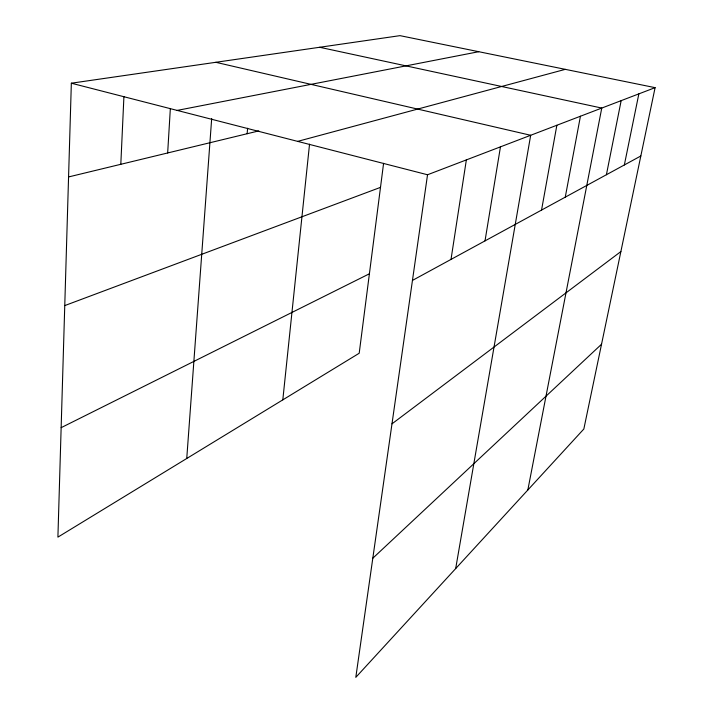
<?xml version="1.0" encoding="UTF-8"?>
<svg xmlns="http://www.w3.org/2000/svg" width="713" height="713" viewBox="0 0 713 713"><rect width="100%" height="100%" fill="white"/><g stroke="black" fill="none" stroke-linecap="round" stroke-linejoin="round"><path stroke-width="1.07" d="M655.095 87.654L427.533 174.765L355.805 677.35L583.84 429.012L655.095 87.654L399.984 35.65L71.345 83.207L57.905 537.13L359.2 353.238L383.585 163.322M120.809 164.302L123.919 96.558M167.662 152.965L170.345 108.528M186.744 458.504L211.69 118.501M247.135 133.741L247.607 128.242M282.811 399.868L309.54 144.151M451.008 259.416L466.355 159.899M485.018 240.878L500.464 146.842M455.678 568.582L530.677 135.283L215.816 62.298M541.541 210.085L556.862 125.256M565.266 197.153L580.435 116.228M527.834 490.009L601.763 108.064L319.665 47.272M606.406 174.738L621.157 100.649M624.347 164.961L638.857 93.866M372.801 558.226L601.54 344.227M391.981 423.843L620.88 251.555M412.453 280.423L640.835 155.978M61.149 427.666L369.405 273.774M64.758 305.592L380.501 187.367M297.642 141.379L565.302 69.348M68.573 176.94L258.819 130.907M177.163 110.408L478.744 51.71M71.345 83.207L427.533 174.765"/></g></svg>
